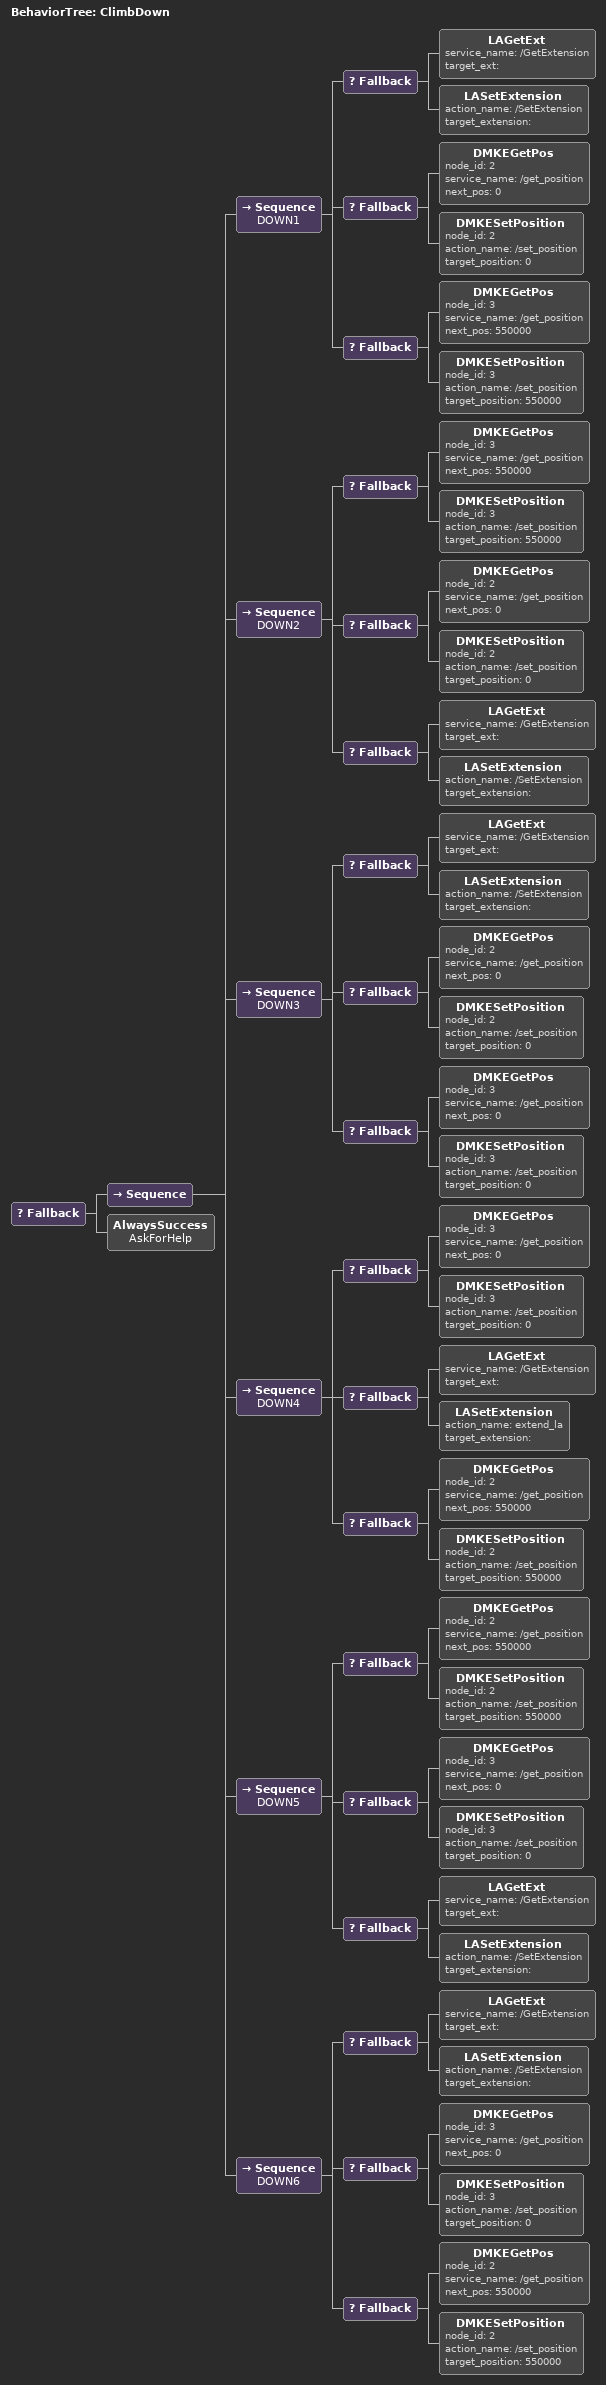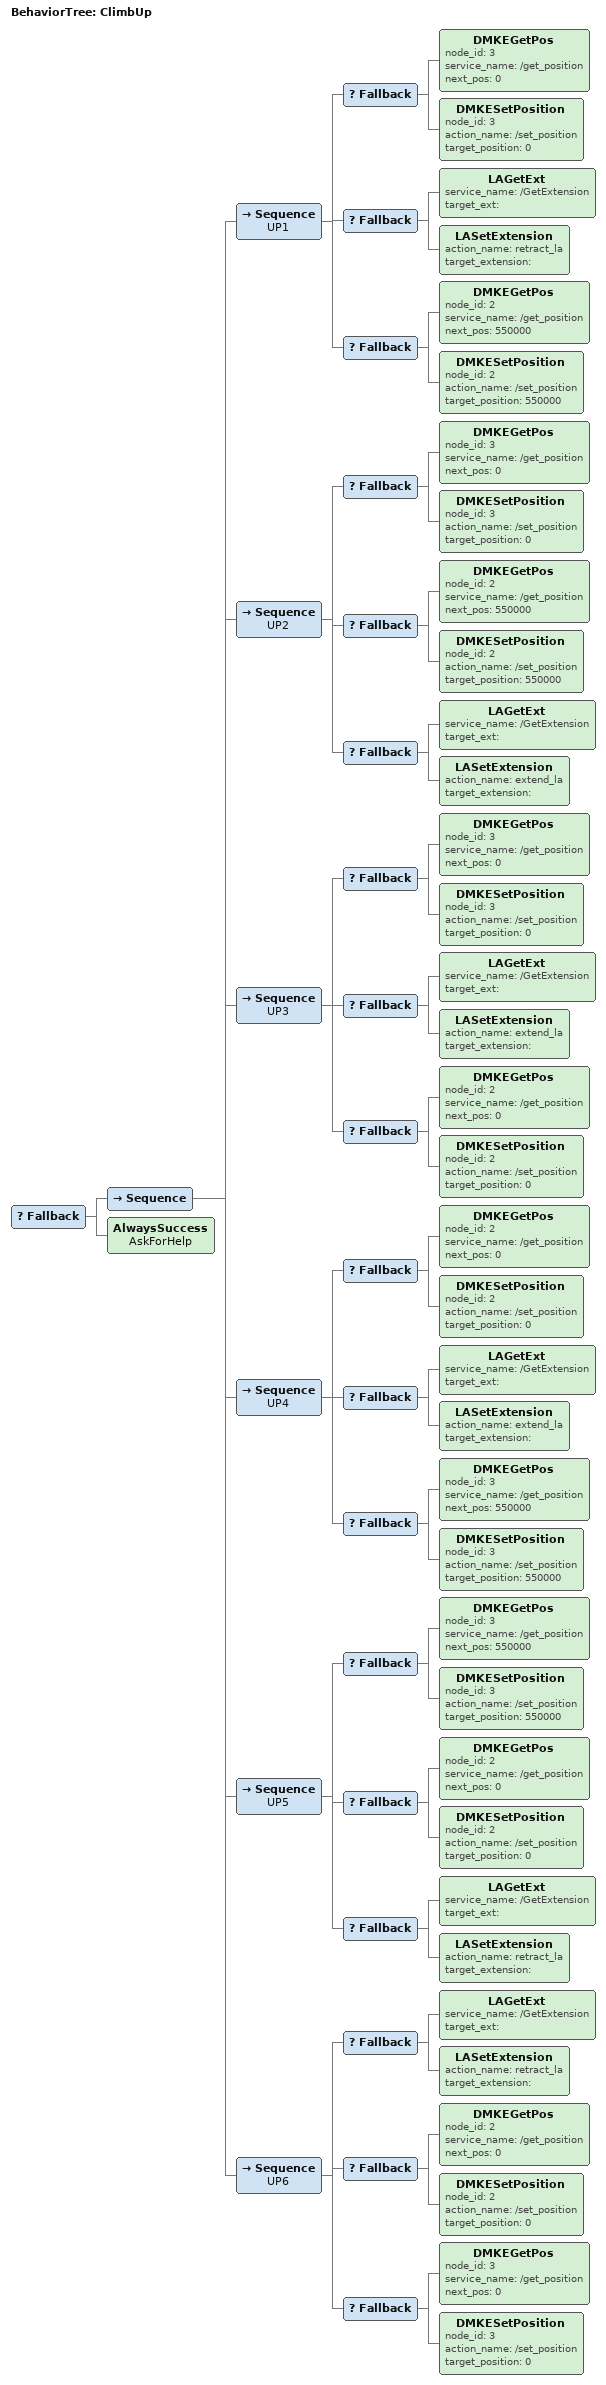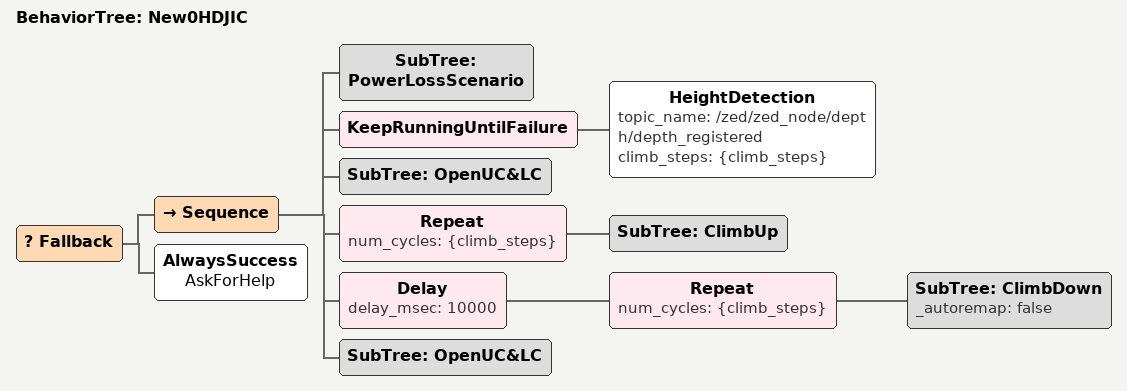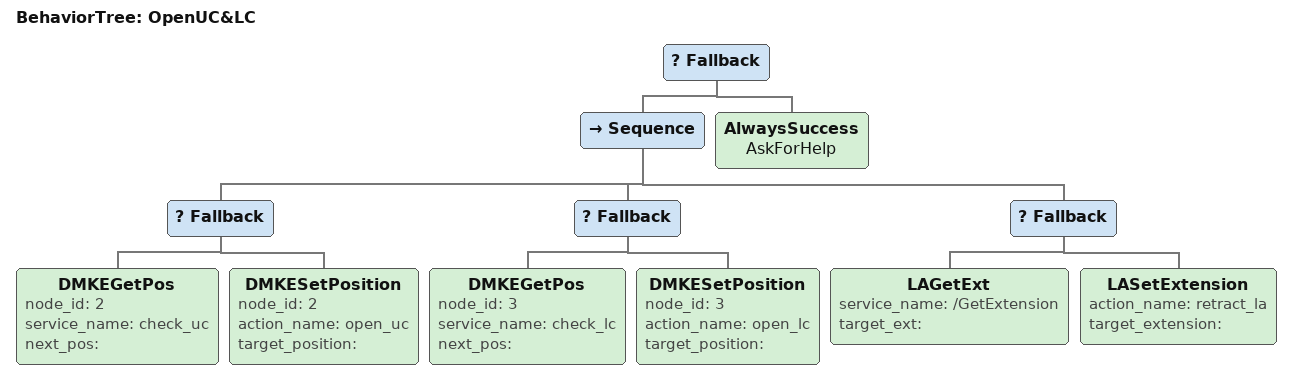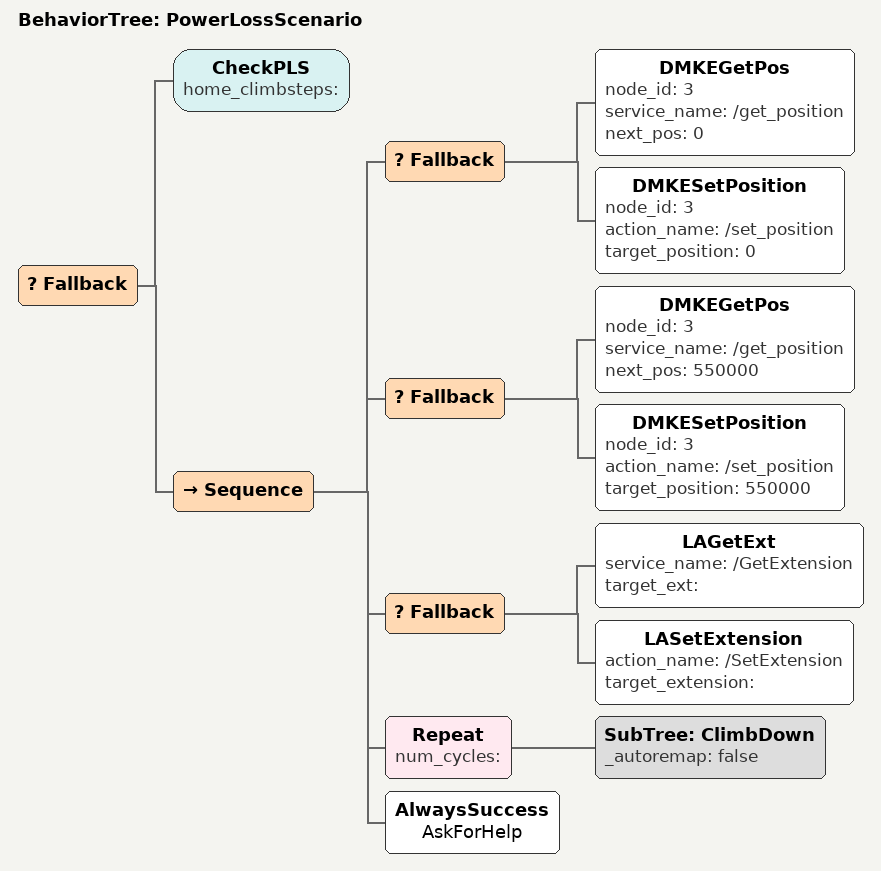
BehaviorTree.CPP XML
<?xml version="1.0" encoding="UTF-8"?>
<root BTCPP_format="4">
  <BehaviorTree ID="ClimbDown">
    <Fallback>
      <Sequence>
        <Sequence name="DOWN1">
          <Fallback>
            <LAGetExt service_name="/GetExtension"
                      target_ext=""/>
            <LASetExtension action_name="/SetExtension"
                            target_extension=""/>
          </Fallback>
          <Fallback>
            <DMKEGetPos node_id="2"
                        service_name="/get_position"
                        next_pos="0"/>
            <DMKESetPosition node_id="2"
                             action_name="/set_position"
                             target_position="0"/>
          </Fallback>
          <Fallback>
            <DMKEGetPos node_id="3"
                        service_name="/get_position"
                        next_pos="550000"/>
            <DMKESetPosition node_id="3"
                             action_name="/set_position"
                             target_position="550000"/>
          </Fallback>
        </Sequence>
        <Sequence name="DOWN2">
          <Fallback>
            <DMKEGetPos node_id="3"
                        service_name="/get_position"
                        next_pos="550000"/>
            <DMKESetPosition node_id="3"
                             action_name="/set_position"
                             target_position="550000"/>
          </Fallback>
          <Fallback>
            <DMKEGetPos node_id="2"
                        service_name="/get_position"
                        next_pos="0"/>
            <DMKESetPosition node_id="2"
                             action_name="/set_position"
                             target_position="0"/>
          </Fallback>
          <Fallback>
            <LAGetExt service_name="/GetExtension"
                      target_ext=""/>
            <LASetExtension action_name="/SetExtension"
                            target_extension=""/>
          </Fallback>
        </Sequence>
        <Sequence name="DOWN3">
          <Fallback>
            <LAGetExt service_name="/GetExtension"
                      target_ext=""/>
            <LASetExtension action_name="/SetExtension"
                            target_extension=""/>
          </Fallback>
          <Fallback>
            <DMKEGetPos node_id="2"
                        service_name="/get_position"
                        next_pos="0"/>
            <DMKESetPosition node_id="2"
                             action_name="/set_position"
                             target_position="0"/>
          </Fallback>
          <Fallback>
            <DMKEGetPos node_id="3"
                        service_name="/get_position"
                        next_pos="0"/>
            <DMKESetPosition node_id="3"
                             action_name="/set_position"
                             target_position="0"/>
          </Fallback>
        </Sequence>
        <Sequence name="DOWN4">
          <Fallback>
            <DMKEGetPos node_id="3"
                        service_name="/get_position"
                        next_pos="0"/>
            <DMKESetPosition node_id="3"
                             action_name="/set_position"
                             target_position="0"/>
          </Fallback>
          <Fallback>
            <LAGetExt service_name="/GetExtension"
                      target_ext=""/>
            <LASetExtension action_name="extend_la"
                            target_extension=""/>
          </Fallback>
          <Fallback>
            <DMKEGetPos node_id="2"
                        service_name="/get_position"
                        next_pos="550000"/>
            <DMKESetPosition node_id="2"
                             action_name="/set_position"
                             target_position="550000"/>
          </Fallback>
        </Sequence>
        <Sequence name="DOWN5">
          <Fallback>
            <DMKEGetPos node_id="2"
                        service_name="/get_position"
                        next_pos="550000"/>
            <DMKESetPosition node_id="2"
                             action_name="/set_position"
                             target_position="550000"/>
          </Fallback>
          <Fallback>
            <DMKEGetPos node_id="3"
                        service_name="/get_position"
                        next_pos="0"/>
            <DMKESetPosition node_id="3"
                             action_name="/set_position"
                             target_position="0"/>
          </Fallback>
          <Fallback>
            <LAGetExt service_name="/GetExtension"
                      target_ext=""/>
            <LASetExtension action_name="/SetExtension"
                            target_extension=""/>
          </Fallback>
        </Sequence>
        <Sequence name="DOWN6">
          <Fallback>
            <LAGetExt service_name="/GetExtension"
                      target_ext=""/>
            <LASetExtension action_name="/SetExtension"
                            target_extension=""/>
          </Fallback>
          <Fallback>
            <DMKEGetPos node_id="3"
                        service_name="/get_position"
                        next_pos="0"/>
            <DMKESetPosition node_id="3"
                             action_name="/set_position"
                             target_position="0"/>
          </Fallback>
          <Fallback>
            <DMKEGetPos node_id="2"
                        service_name="/get_position"
                        next_pos="550000"/>
            <DMKESetPosition node_id="2"
                             action_name="/set_position"
                             target_position="550000"/>
          </Fallback>
        </Sequence>
      </Sequence>
      <AlwaysSuccess name="AskForHelp"/>
    </Fallback>
  </BehaviorTree>

  <BehaviorTree ID="ClimbUp">
    <Fallback>
      <Sequence>
        <Sequence name="UP1">
          <Fallback>
            <DMKEGetPos node_id="3"
                        service_name="/get_position"
                        next_pos="0"/>
            <DMKESetPosition node_id="3"
                             action_name="/set_position"
                             target_position="0"/>
          </Fallback>
          <Fallback>
            <LAGetExt service_name="/GetExtension"
                      target_ext=""/>
            <LASetExtension action_name="retract_la"
                            target_extension=""/>
          </Fallback>
          <Fallback>
            <DMKEGetPos node_id="2"
                        service_name="/get_position"
                        next_pos="550000"/>
            <DMKESetPosition node_id="2"
                             action_name="/set_position"
                             target_position="550000"/>
          </Fallback>
        </Sequence>
        <Sequence name="UP2">
          <Fallback>
            <DMKEGetPos node_id="3"
                        service_name="/get_position"
                        next_pos="0"/>
            <DMKESetPosition node_id="3"
                             action_name="/set_position"
                             target_position="0"/>
          </Fallback>
          <Fallback>
            <DMKEGetPos node_id="2"
                        service_name="/get_position"
                        next_pos="550000"/>
            <DMKESetPosition node_id="2"
                             action_name="/set_position"
                             target_position="550000"/>
          </Fallback>
          <Fallback>
            <LAGetExt service_name="/GetExtension"
                      target_ext=""/>
            <LASetExtension action_name="extend_la"
                            target_extension=""/>
          </Fallback>
        </Sequence>
        <Sequence name="UP3">
          <Fallback>
            <DMKEGetPos node_id="3"
                        service_name="/get_position"
                        next_pos="0"/>
            <DMKESetPosition node_id="3"
                             action_name="/set_position"
                             target_position="0"/>
          </Fallback>
          <Fallback>
            <LAGetExt service_name="/GetExtension"
                      target_ext=""/>
            <LASetExtension action_name="extend_la"
                            target_extension=""/>
          </Fallback>
          <Fallback>
            <DMKEGetPos node_id="2"
                        service_name="/get_position"
                        next_pos="0"/>
            <DMKESetPosition node_id="2"
                             action_name="/set_position"
                             target_position="0"/>
          </Fallback>
        </Sequence>
        <Sequence name="UP4">
          <Fallback>
            <DMKEGetPos node_id="2"
                        service_name="/get_position"
                        next_pos="0"/>
            <DMKESetPosition node_id="2"
                             action_name="/set_position"
                             target_position="0"/>
          </Fallback>
          <Fallback>
            <LAGetExt service_name="/GetExtension"
                      target_ext=""/>
            <LASetExtension action_name="extend_la"
                            target_extension=""/>
          </Fallback>
          <Fallback>
            <DMKEGetPos node_id="3"
                        service_name="/get_position"
                        next_pos="550000"/>
            <DMKESetPosition node_id="3"
                             action_name="/set_position"
                             target_position="550000"/>
          </Fallback>
        </Sequence>
        <Sequence name="UP5">
          <Fallback>
            <DMKEGetPos node_id="3"
                        service_name="/get_position"
                        next_pos="550000"/>
            <DMKESetPosition node_id="3"
                             action_name="/set_position"
                             target_position="550000"/>
          </Fallback>
          <Fallback>
            <DMKEGetPos node_id="2"
                        service_name="/get_position"
                        next_pos="0"/>
            <DMKESetPosition node_id="2"
                             action_name="/set_position"
                             target_position="0"/>
          </Fallback>
          <Fallback>
            <LAGetExt service_name="/GetExtension"
                      target_ext=""/>
            <LASetExtension action_name="retract_la"
                            target_extension=""/>
          </Fallback>
        </Sequence>
        <Sequence name="UP6">
          <Fallback>
            <LAGetExt service_name="/GetExtension"
                      target_ext=""/>
            <LASetExtension action_name="retract_la"
                            target_extension=""/>
          </Fallback>
          <Fallback>
            <DMKEGetPos node_id="2"
                        service_name="/get_position"
                        next_pos="0"/>
            <DMKESetPosition node_id="2"
                             action_name="/set_position"
                             target_position="0"/>
          </Fallback>
          <Fallback>
            <DMKEGetPos node_id="3"
                        service_name="/get_position"
                        next_pos="0"/>
            <DMKESetPosition node_id="3"
                             action_name="/set_position"
                             target_position="0"/>
          </Fallback>
        </Sequence>
      </Sequence>
      <AlwaysSuccess name="AskForHelp"/>
    </Fallback>
  </BehaviorTree>

  <BehaviorTree ID="New0HDJIC">
    <Fallback>
      <Sequence>
        <SubTree ID="PowerLossScenario"/>
        <KeepRunningUntilFailure>
          <HeightDetection topic_name="/zed/zed_node/depth/depth_registered"
                           climb_steps="{climb_steps}"/>
        </KeepRunningUntilFailure>
        <SubTree ID="OpenUC&amp;LC"/>
        <Repeat num_cycles="{climb_steps}">
          <SubTree ID="ClimbUp"/>
        </Repeat>
        <Delay delay_msec="10000">
          <Repeat num_cycles="{climb_steps}">
            <SubTree ID="ClimbDown"
                     _autoremap="false"/>
          </Repeat>
        </Delay>
        <SubTree ID="OpenUC&amp;LC"/>
      </Sequence>
      <AlwaysSuccess name="AskForHelp"/>
    </Fallback>
  </BehaviorTree>

  <BehaviorTree ID="OpenUC&amp;LC">
    <Fallback>
      <Sequence>
        <Fallback>
          <DMKEGetPos node_id="2"
                      service_name="check_uc"
                      next_pos=""/>
          <DMKESetPosition node_id="2"
                           action_name="open_uc"
                           target_position=""/>
        </Fallback>
        <Fallback>
          <DMKEGetPos node_id="3"
                      service_name="check_lc"
                      next_pos=""/>
          <DMKESetPosition node_id="3"
                           action_name="open_lc"
                           target_position=""/>
        </Fallback>
        <Fallback>
          <LAGetExt service_name="/GetExtension"
                    target_ext=""/>
          <LASetExtension action_name="retract_la"
                          target_extension=""/>
        </Fallback>
      </Sequence>
      <AlwaysSuccess name="AskForHelp"/>
    </Fallback>
  </BehaviorTree>

  <BehaviorTree ID="PowerLossScenario">
    <Fallback>
      <CheckPLS home_climbsteps=""/>
      <Sequence>
        <Fallback>
          <DMKEGetPos node_id="3"
                      service_name="/get_position"
                      next_pos="0"/>
          <DMKESetPosition node_id="3"
                           action_name="/set_position"
                           target_position="0"/>
        </Fallback>
        <Fallback>
          <DMKEGetPos node_id="3"
                      service_name="/get_position"
                      next_pos="550000"/>
          <DMKESetPosition node_id="3"
                           action_name="/set_position"
                           target_position="550000"/>
        </Fallback>
        <Fallback>
          <LAGetExt service_name="/GetExtension"
                    target_ext=""/>
          <LASetExtension action_name="/SetExtension"
                          target_extension=""/>
        </Fallback>
        <Repeat num_cycles="">
          <SubTree ID="ClimbDown"
                   _autoremap="false"/>
        </Repeat>
        <AlwaysSuccess name="AskForHelp"/>
      </Sequence>
    </Fallback>
  </BehaviorTree>

</root>
